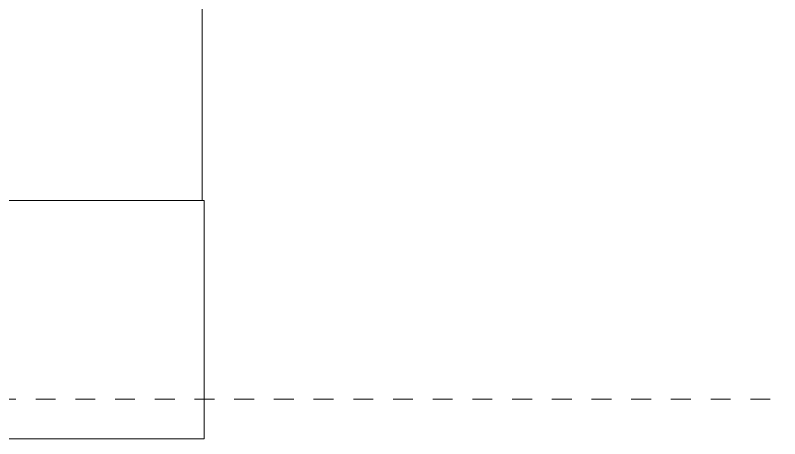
# Model space of a CAD drawing. Header units: metres. Extents: x -3 to 137, y -7 to 15.
# Drawn here: x 53.53 to 57.38, y -3.485 to -1.353 of the extents above; entities that cross this region are included whole.
import ezdxf

# ---------------------------------------------------------------- set-up
doc = ezdxf.new("R2010")
doc.units = ezdxf.units.M
doc.linetypes.add('Centre', pattern=[0.03175, 0.00635, -0.00475, 0.0159, -0.00475])
doc.layers.add('A-FLOR-LEVL', color=7, linetype='Continuous', lineweight=9)
doc.layers.add('I-WALL', color=7, linetype='Continuous', lineweight=9)

msp = doc.modelspace()

# ---------------------------------------------------------------- linework, layer by layer
at = {"layer": 'A-FLOR-LEVL', "color": 253, "linetype": 'Centre', "true_color": 0xaaaaaa}
msp.add_line((58.5325, -3.2853), (39.4255, -3.2853), dxfattribs=at)
at = {"layer": 'I-WALL'}
for p, q in [((54.4712, -2.2853), (54.4712, -0.2)), ((54.4812, -2.2853), (41.1314, -2.2853)), ((54.4812, -2.2853), (54.4812, -3.4853)), ((41.1314, -3.4853), (54.4812, -3.4853))]:
    msp.add_line(p, q, dxfattribs=at)

doc.saveas('drawing.dxf')
